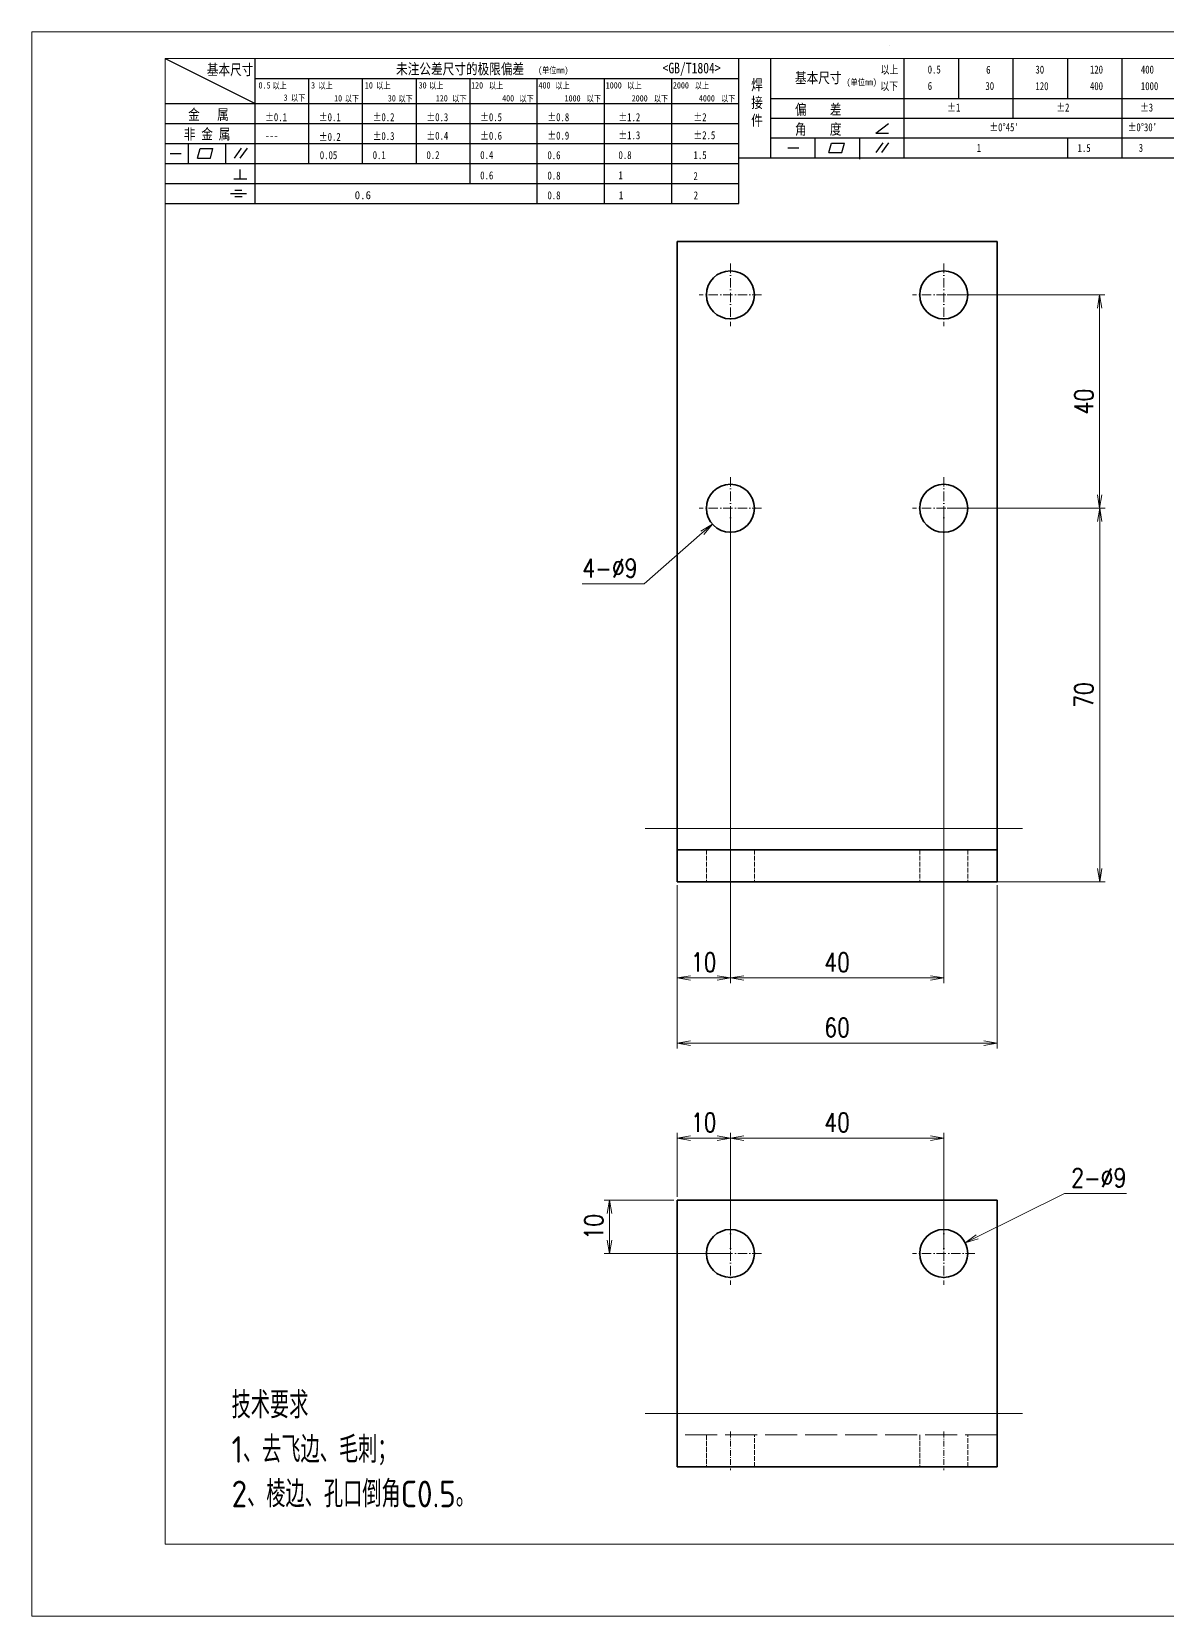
# Model space of a CAD drawing. Header units: millimetres. Extents: x 1333 to 70140, y -42879 to -5704.
# Drawn here: x 67719.7 to 67932.6, y -26173.4 to -25876.4 of the extents above; entities that cross this region are included whole.
import ezdxf

# ---------------------------------------------------------------- set-up
doc = ezdxf.new("R2010")
doc.units = ezdxf.units.MM
doc.header["$LTSCALE"] = 0.5
for name, pattern in [('AM_ISO08W050x2', [9, 6, -0.75, 1.5, -0.75]), ('DASHDOT', [18.5, 12, -3, 0.5, -3]), ('DASHED', [15, 12, -3])]:
    doc.linetypes.add(name, pattern=pattern)
for name, color, linetype, lineweight in [('CENTER', 2, 'AM_ISO08W050x2', 15), ('图框', 7, 'Continuous', 18), ('标注线', 3, 'Continuous', 18), ('细实线', 3, 'Continuous', 18)]:
    doc.layers.add(name, color=color, linetype=linetype, lineweight=lineweight)
doc.layers.add('图\\M+19E79\\M+195B6\\M+18E9A', color=7, linetype='Continuous')
doc.layers.add('打印', color=7, linetype='Continuous', lineweight=15, plot=False)
doc.layers.add('打印-禁用', color=7, linetype='Continuous', lineweight=15, plot=False)
doc.styles.add('DIM', font='romans.shx', dxfattribs={"width": 0.8, "bigfont": 'bigfont.shx'})
doc.styles.add('国标', font='simfang.ttf', dxfattribs={"width": 0.8})
doc.styles.add('机械长仿宋', font='gbenor.shx', dxfattribs={"height": 1, "bigfont": 'gbcbig.shx'})
doc.dimstyles.new('DEH 1-1$0', dxfattribs={"dimtxt": 3.5, "dimasz": 2.5, "dimexe": 1, "dimexo": 0.625, "dimgap": 1.2, "dimtad": 1, "dimzin": 9, "dimdsep": 46, "dimtxsty": 'DIM', "dimblk": 'OPEN', "dimcen": 0, "dimclrd": 8, "dimclre": 8, "dimclrt": 2, "dimazin": 2, "dimtfac": 0.5, "dimtmove": 0, "dimatfit": 3, "dimldrblk": 'OPEN', "dimfxl": 0, "dimtolj": 2, "dimlwd": 18, "dimlwe": 18, "dimarcsym": 0})
doc.dimstyles.new('DEH 1-1$3', dxfattribs={"dimtxt": 3.5, "dimasz": 2.5, "dimexe": 1, "dimexo": 0.625, "dimgap": 1.2, "dimtad": 1, "dimtoh": 1, "dimdsep": 46, "dimtxsty": 'DIM', "dimblk": 'OPEN', "dimcen": 0, "dimclrd": 8, "dimclre": 8, "dimclrt": 2, "dimazin": 2, "dimtfac": 0.5, "dimtofl": 0, "dimtmove": 0, "dimatfit": 3, "dimldrblk": 'OPEN', "dimfxl": 0, "dimtolj": 2, "dimlwd": 18, "dimlwe": 18, "dimarcsym": 0})

# ---------------------------------------------------------------- blocks, each defined once
blk = doc.blocks.new('GZDEH零件A3图框V01版')
at = {"layer": '图\\M+19E79\\M+195B6\\M+18E9A', "color": 9}
for p, q in [((2882.49, -1554.46), (2899.37, -1562.92)), ((2899.37, -1581.67), (2899.37, -1554.46)), ((2990.09, -1581.67), (2990.09, -1554.46)), ((2996.09, -1573.08), (2996.09, -1554.46)), ((3021.09, -1561.98), (3021.09, -1554.46)), ((3031.31, -1561.98), (3031.31, -1554.46)), ((3041.53, -1561.98), (3041.53, -1554.46)), ((3051.75, -1561.98), (3051.75, -1554.46)), ((3061.98, -1561.98), (3061.98, -1554.46)), ((2899.37, -1558.24), (2990.09, -1558.24)), ((2909.45, -1574.17), (2909.45, -1558.24)), ((2919.53, -1574.17), (2919.53, -1558.24)), ((2929.61, -1574.17), (2929.61, -1558.24)), ((2939.69, -1577.92), (2939.69, -1558.24)), ((2952.29, -1581.67), (2952.29, -1558.24)), ((2964.89, -1581.67), (2964.89, -1558.24)), ((2977.49, -1581.67), (2977.49, -1558.24)), ((2996.09, -1561.98), (3113.09, -1561.98)), ((3021.09, -1573.08), (3021.09, -1561.98)), ((3041.53, -1565.68), (3041.53, -1561.98)), ((3061.98, -1573.08), (3061.98, -1561.98)), ((2882.49, -1562.92), (2990.09, -1562.92)), ((2882.49, -1566.67), (2990.09, -1566.67)), ((2996.09, -1565.68), (3113.09, -1565.68)), ((3015.75, -1568.51), (3018.15, -1566.66)), ((2882.49, -1570.42), (2990.09, -1570.42)), ((2886.92, -1574.12), (2886.92, -1570.42)), ((2893.91, -1574.12), (2893.91, -1570.42)), ((2996.09, -1569.38), (3113.09, -1569.38)), ((3004.42, -1573.08), (3004.42, -1569.38)), ((3006.97, -1572.12), (3007.45, -1570.33)), ((3007.45, -1570.33), (3009.86, -1570.33)), ((3009.39, -1572.12), (3009.86, -1570.33)), ((3012.75, -1573.08), (3012.75, -1569.38)), ((3015.75, -1568.51), (3018.15, -1568.51)), ((3015.81, -1572.12), (3017.15, -1570.26)), ((3016.89, -1572.12), (3018.23, -1570.26)), ((3051.75, -1573.08), (3051.75, -1569.38)), ((2883.43, -1572.27), (2885.49, -1572.27)), ((2888.59, -1573.16), (2889.07, -1571.37)), ((2888.59, -1573.16), (2891, -1573.16)), ((2889.07, -1571.37), (2891.48, -1571.37)), ((2891, -1573.16), (2891.48, -1571.37)), ((2895.52, -1573.16), (2896.85, -1571.3)), ((2896.6, -1573.16), (2897.94, -1571.3)), ((2990.09, -1573.08), (3113.09, -1573.08)), ((2999.26, -1571.23), (3001.32, -1571.23)), ((3006.97, -1572.12), (3009.39, -1572.12)), ((3012.75, -1573.33), (3012.75, -1573.08)), ((2882.49, -1574.17), (2990.09, -1574.17)), ((2895.42, -1577.05), (2897.81, -1577.05)), ((2896.58, -1577.05), (2896.58, -1575.28)), ((2882.49, -1577.92), (2990.09, -1577.92)), ((2894.79, -1579.77), (2897.77, -1579.77)), ((2895.57, -1579.17), (2896.92, -1579.17)), ((2882.49, -1581.67), (2990.09, -1581.67)), ((2895.57, -1580.37), (2896.93, -1580.37))]:
    blk.add_line(p, q, dxfattribs=at)
at = {"layer": '图框', "linetype": 'Continuous'}
for p, q in [((2882.49, -1554.46), (2882.49, -1832.96)), ((3272.49, -1554.46), (2882.49, -1554.46)), ((2882.49, -1832.96), (3272.49, -1832.96))]:
    blk.add_line(p, q, dxfattribs=at)
at = {"layer": '打印-禁用', "linetype": 'Continuous'}
for p, q in [((2857.49, -1549.46), (2857.49, -1846.46)), ((3277.49, -1549.46), (2857.49, -1549.46)), ((2857.49, -1846.46), (3277.49, -1846.46))]:
    blk.add_line(p, q, dxfattribs=at)
at = {"layer": '图\\M+19E79\\M+195B6\\M+18E9A', "color": 9, "style": '国标', "width": 0.8}
for s, height, p in [('基本尺寸', 2, (2890.33, -1557.58)), ('未注公差尺寸的极限偏差', 2, (2925.81, -1557.44)), ('<GB/T1804>', 2, (2975.78, -1557.27)), ('以上', 1.5, (3016.64, -1557.33)), ('0.5', 1.5, (3025.49, -1557.3)), ('6', 1.5, (3036.45, -1557.34)), ('30', 1.5, (3045.69, -1557.31)), ('120', 1.5, (3055.91, -1557.31)), ('400', 1.5, (3065.46, -1557.31)), ('30', 1.2, (2930.04, -1560.11)), ('基本尺寸', 2, (3000.6, -1559.1)), ('以下', 1.5, (3016.58, -1560.43)), ('6', 1.5, (3025.49, -1560.38)), ('30', 1.5, (3036.31, -1560.39)), ('120', 1.5, (3045.69, -1560.41)), ('400', 1.5, (3055.91, -1560.41)), ('1000', 1.5, (3065.46, -1560.41)), ('金   属', 2, (2886.82, -1565.98)), ('±0.1', 1.5, (2901.27, -1566.23)), ('±0.1', 1.5, (2911.35, -1566.23)), ('±0.2', 1.5, (2921.43, -1566.23)), ('±0.3', 1.5, (2931.51, -1566.23)), ('±0.5', 1.5, (2941.59, -1566.23)), ('±0.8', 1.5, (2954.19, -1566.23)), ('±1.2', 1.5, (2967.51, -1566.23)), ('±2', 1.5, (2981.58, -1566.23)), ('偏    差', 2, (3000.6, -1565.04)), ('±1', 1.5, (3029.16, -1564.42)), ('±2', 1.5, (3049.61, -1564.42)), ('±3', 1.5, (3065.3, -1564.42)), ('非 金 属', 2, (2886.02, -1569.65)), ('±0.3', 1.5, (2921.43, -1569.77)), ('±0.4', 1.5, (2931.51, -1569.71)), ('±0.6', 1.5, (2941.59, -1569.71)), ('±0.9', 1.5, (2954.19, -1569.68)), ('±1.3', 1.5, (2967.51, -1569.62)), ('±2.5', 1.5, (2981.58, -1569.61)), ('角    度', 2, (3000.6, -1568.74)), ("±0%%D45'", 1.5, (3037.06, -1568.12)), ("±0%%D30'", 1.5, (3062.98, -1568.12)), ('---', 1.5, (2901.27, -1569.65)), ('±0.2', 1.5, (2911.35, -1569.92)), ('1', 1.5, (3034.69, -1571.98)), ('1.5', 1.5, (3053.59, -1572.01)), ('3', 1.5, (3065.05, -1571.98)), ('0.1', 1.5, (2921.43, -1573.34)), ('0.2', 1.5, (2931.51, -1573.33)), ('0.4', 1.5, (2941.59, -1573.33)), ('0.6', 1.5, (2954.19, -1573.35)), ('0.8', 1.5, (2967.51, -1573.33)), ('1.5', 1.5, (2981.58, -1573.34)), ('0.6', 1.5, (2941.59, -1577.14)), ('0.8', 1.5, (2954.19, -1577.17)), ('1', 1.5, (2967.51, -1577.12)), ('2', 1.5, (2981.58, -1577.26)), ('0.8', 1.5, (2954.19, -1580.87)), ('1', 1.5, (2967.59, -1580.86)), ('2', 1.5, (2981.62, -1580.89))]:
    blk.add_text(s, height=height, dxfattribs=at).set_placement(p)
at = {"layer": '图\\M+19E79\\M+195B6\\M+18E9A', "color": 9, "lineweight": 15, "style": '国标', "width": 0.8}
for s, p in [('(单位mm)', (2952.44, -1557.27)), ('0.5', (2900.03, -1560.11)), ('以上', (2902.64, -1560.16)), ('3', (2909.88, -1560.11)), ('以上', (2911.25, -1560.16)), ('10', (2919.96, -1560.11)), ('以上', (2922.09, -1560.16)), ('以上', (2932.02, -1560.16)), ('120', (2939.88, -1560.11)), ('以上', (2943.21, -1560.16)), ('400', (2952.52, -1560.11)), ('以上', (2955.68, -1560.16)), ('1000', (2965.12, -1560.11)), ('以上', (2969.16, -1560.16)), ('2000', (2977.72, -1560.11)), ('以上', (2981.8, -1560.16)), ('(单位mm)', (3010.27, -1559.51)), ('3', (2904.73, -1562.41)), ('以下', (2906.1, -1562.46)), ('10', (2914.19, -1562.54)), ('以下', (2916.18, -1562.59)), ('30', (2924.27, -1562.54)), ('以下', (2926.26, -1562.59)), ('120', (2933.26, -1562.54)), ('以下', (2936.34, -1562.59)), ('400', (2945.7, -1562.54)), ('以下', (2948.94, -1562.59)), ('1000', (2957.41, -1562.54)), ('以下', (2961.54, -1562.59)), ('2000', (2969.99, -1562.54)), ('以下', (2974.14, -1562.59)), ('4000', (2982.59, -1562.54)), ('以下', (2986.74, -1562.59))]:
    blk.add_text(s, height=1.2, dxfattribs=at).set_placement(p)
at = {"layer": '图\\M+19E79\\M+195B6\\M+18E9A', "color": 9, "lineweight": 13, "style": '国标'}
blk.add_text('0.6', height=1.5, dxfattribs=at).set_placement((2918.05, -1580.85))
at = {"layer": '图\\M+19E79\\M+195B6\\M+18E9A', "color": 9, "style": '国标'}
for s, insert, char_height, width, attachment_point in [('焊\\P接\\P件', (2992.39, -1558.41), 2, 3.1877, 1), ('0.05', (2911.51, -1573.37), 1.5, 5.1982, 7)]:
    blk.add_mtext(s, dxfattribs=dict(at, insert=insert, char_height=char_height, width=width, attachment_point=attachment_point))
blk = doc.blocks.new('DEH A3')
at = {"layer": '图框'}
blk.add_blockref('GZDEH零件A3图框V01版', (-2857.49, 1846.46), dxfattribs=at)
blk = doc.blocks.new('_Open')
at = {"color": 0, "linetype": 'ByBlock', "lineweight": -2}
for p, q in [((-1, 0.17), (0, 0)), ((-1, -0.17), (0, 0)), ((0, 0), (-1, 0))]:
    blk.add_line(p, q, dxfattribs=at)
blk = doc.blocks.new('*D15')
at = {"layer": 'Defpoints', "color": 0, "transparency": 16777216}
for p in [(67840.73, -26035.72), (67900.73, -26035.72), (67900.73, -26065.98)]:
    blk.add_point(p, dxfattribs=at)
at = {"layer": '标注线', "color": 8, "lineweight": 18, "transparency": 16777216}
for p, q in [((67840.73, -26036.35), (67840.73, -26066.98)), ((67900.73, -26036.35), (67900.73, -26066.98)), ((67843.23, -26065.98), (67898.23, -26065.98))]:
    blk.add_line(p, q, dxfattribs=at)
at = {"layer": '标注线', "color": 8, "lineweight": 18, "transparency": 16777216, "xscale": 2.5, "yscale": 2.5, "zscale": 2.5, "rotation": 180}
blk.add_blockref('_Open', (67840.73, -26065.98), dxfattribs=at)
at = {"layer": '标注线', "color": 8, "lineweight": 18, "transparency": 16777216, "xscale": 2.5, "yscale": 2.5, "zscale": 2.5}
blk.add_blockref('_Open', (67900.73, -26065.98), dxfattribs=at)
at = {"layer": '标注线', "color": 2, "transparency": 16777216, "insert": (67870.73, -26063.03), "char_height": 3.5, "attachment_point": 5, "style": 'DIM'}
blk.add_mtext('\\A2;60', dxfattribs=at)
blk = doc.blocks.new('*D16')
at = {"layer": 'Defpoints', "color": 0, "transparency": 16777216}
for p in [(67850.73, -25965.72), (67840.73, -26035.72), (67840.73, -26053.76)]:
    blk.add_point(p, dxfattribs=at)
at = {"layer": '标注线', "color": 8, "lineweight": 18, "transparency": 16777216}
for p, q in [((67850.73, -25966.35), (67850.73, -26054.76)), ((67840.73, -26036.35), (67840.73, -26054.76)), ((67848.23, -26053.76), (67843.23, -26053.76))]:
    blk.add_line(p, q, dxfattribs=at)
at = {"layer": '标注线', "color": 8, "lineweight": 18, "transparency": 16777216, "xscale": 2.5, "yscale": 2.5, "zscale": 2.5, "rotation": 180}
blk.add_blockref('_Open', (67840.73, -26053.76), dxfattribs=at)
at = {"layer": '标注线', "color": 8, "lineweight": 18, "transparency": 16777216, "xscale": 2.5, "yscale": 2.5, "zscale": 2.5}
blk.add_blockref('_Open', (67850.73, -26053.76), dxfattribs=at)
at = {"layer": '标注线', "color": 2, "transparency": 16777216, "insert": (67845.73, -26050.81), "char_height": 3.5, "attachment_point": 5, "style": 'DIM'}
blk.add_mtext('\\A2;10', dxfattribs=at)
blk = doc.blocks.new('*D17')
at = {"layer": 'Defpoints', "color": 0, "transparency": 16777216}
for p in [(67850.73, -25965.72), (67890.73, -25965.72), (67890.73, -26053.76)]:
    blk.add_point(p, dxfattribs=at)
at = {"layer": '标注线', "color": 8, "lineweight": 18, "transparency": 16777216}
for p, q in [((67850.73, -25966.35), (67850.73, -26054.76)), ((67890.73, -25966.35), (67890.73, -26054.76)), ((67853.23, -26053.76), (67888.23, -26053.76))]:
    blk.add_line(p, q, dxfattribs=at)
at = {"layer": '标注线', "color": 8, "lineweight": 18, "transparency": 16777216, "xscale": 2.5, "yscale": 2.5, "zscale": 2.5, "rotation": 180}
blk.add_blockref('_Open', (67850.73, -26053.76), dxfattribs=at)
at = {"layer": '标注线', "color": 8, "lineweight": 18, "transparency": 16777216, "xscale": 2.5, "yscale": 2.5, "zscale": 2.5}
blk.add_blockref('_Open', (67890.73, -26053.76), dxfattribs=at)
at = {"layer": '标注线', "color": 2, "transparency": 16777216, "insert": (67870.73, -26050.81), "char_height": 3.5, "attachment_point": 5, "style": 'DIM'}
blk.add_mtext('\\A2;40', dxfattribs=at)
blk = doc.blocks.new('*D18')
at = {"layer": 'Defpoints', "color": 0, "transparency": 16777216}
for p in [(67890.73, -25965.72), (67919.97, -25965.72), (67877.22, -26035.72)]:
    blk.add_point(p, dxfattribs=at)
at = {"layer": '标注线', "color": 8, "lineweight": 18, "transparency": 16777216}
for p, q in [((67891.35, -25965.72), (67920.97, -25965.72)), ((67919.97, -26033.22), (67919.97, -25968.22)), ((67877.85, -26035.72), (67920.97, -26035.72))]:
    blk.add_line(p, q, dxfattribs=at)
at = {"layer": '标注线', "color": 8, "lineweight": 18, "transparency": 16777216, "xscale": 2.5, "yscale": 2.5, "zscale": 2.5}
for p, rotation in [((67919.97, -25965.72), 90), ((67919.97, -26035.72), 270)]:
    blk.add_blockref('_Open', p, dxfattribs=dict(at, rotation=rotation))
at = {"layer": '标注线', "color": 2, "transparency": 16777216, "insert": (67917.02, -26000.72), "char_height": 3.5, "attachment_point": 5, "rotation": 90, "style": 'DIM'}
blk.add_mtext('\\A2;70', dxfattribs=at)
blk = doc.blocks.new('*D19')
at = {"layer": 'Defpoints', "color": 0, "transparency": 16777216}
for p in [(67890.73, -25925.72), (67919.96, -25925.72), (67890.73, -25965.72)]:
    blk.add_point(p, dxfattribs=at)
at = {"layer": '标注线', "color": 8, "lineweight": 18, "transparency": 16777216}
for p, q in [((67891.35, -25925.72), (67920.96, -25925.72)), ((67919.96, -25963.22), (67919.96, -25928.22)), ((67891.35, -25965.72), (67920.96, -25965.72))]:
    blk.add_line(p, q, dxfattribs=at)
at = {"layer": '标注线', "color": 8, "lineweight": 18, "transparency": 16777216, "xscale": 2.5, "yscale": 2.5, "zscale": 2.5}
for p, rotation in [((67919.96, -25925.72), 90), ((67919.96, -25965.72), 270)]:
    blk.add_blockref('_Open', p, dxfattribs=dict(at, rotation=rotation))
at = {"layer": '标注线', "color": 2, "transparency": 16777216, "insert": (67917.01, -25945.72), "char_height": 3.5, "attachment_point": 5, "rotation": 90, "style": 'DIM'}
blk.add_mtext('\\A2;40', dxfattribs=at)
blk = doc.blocks.new('*D20')
at = {"layer": 'Defpoints', "color": 0, "transparency": 16777216}
for p in [(67850.73, -26083.77), (67850.73, -26105.39), (67890.73, -26105.39)]:
    blk.add_point(p, dxfattribs=at)
at = {"layer": '标注线', "color": 8, "lineweight": 18, "transparency": 16777216}
for p, q in [((67850.73, -26104.77), (67850.73, -26082.77)), ((67888.23, -26083.77), (67853.23, -26083.77)), ((67890.73, -26104.77), (67890.73, -26082.77))]:
    blk.add_line(p, q, dxfattribs=at)
at = {"layer": '标注线', "color": 8, "lineweight": 18, "transparency": 16777216, "xscale": 2.5, "yscale": 2.5, "zscale": 2.5, "rotation": 180}
blk.add_blockref('_Open', (67850.73, -26083.77), dxfattribs=at)
at = {"layer": '标注线', "color": 8, "lineweight": 18, "transparency": 16777216, "xscale": 2.5, "yscale": 2.5, "zscale": 2.5}
blk.add_blockref('_Open', (67890.73, -26083.77), dxfattribs=at)
at = {"layer": '标注线', "color": 2, "transparency": 16777216, "insert": (67870.73, -26080.82), "char_height": 3.5, "attachment_point": 5, "style": 'DIM'}
blk.add_mtext('\\A2;40', dxfattribs=at)
blk = doc.blocks.new('*D21')
at = {"layer": 'Defpoints', "color": 0, "transparency": 16777216}
for p in [(67840.73, -26083.77), (67840.73, -26095.39), (67850.73, -26105.39)]:
    blk.add_point(p, dxfattribs=at)
at = {"layer": '标注线', "color": 8, "lineweight": 18, "transparency": 16777216}
for p, q in [((67840.73, -26094.77), (67840.73, -26082.77)), ((67848.23, -26083.77), (67843.23, -26083.77)), ((67850.73, -26104.77), (67850.73, -26082.77))]:
    blk.add_line(p, q, dxfattribs=at)
at = {"layer": '标注线', "color": 8, "lineweight": 18, "transparency": 16777216, "xscale": 2.5, "yscale": 2.5, "zscale": 2.5, "rotation": 180}
blk.add_blockref('_Open', (67840.73, -26083.77), dxfattribs=at)
at = {"layer": '标注线', "color": 8, "lineweight": 18, "transparency": 16777216, "xscale": 2.5, "yscale": 2.5, "zscale": 2.5}
blk.add_blockref('_Open', (67850.73, -26083.77), dxfattribs=at)
at = {"layer": '标注线', "color": 2, "transparency": 16777216, "insert": (67845.73, -26080.82), "char_height": 3.5, "attachment_point": 5, "style": 'DIM'}
blk.add_mtext('\\A2;10', dxfattribs=at)
blk = doc.blocks.new('*D22')
at = {"layer": 'Defpoints', "color": 0, "transparency": 16777216}
for p in [(67828.06, -26095.39), (67840.73, -26095.39), (67850.73, -26105.39)]:
    blk.add_point(p, dxfattribs=at)
at = {"layer": '标注线', "color": 8, "lineweight": 18, "transparency": 16777216}
for p, q in [((67840.1, -26095.39), (67827.06, -26095.39)), ((67828.06, -26102.89), (67828.06, -26097.89)), ((67850.1, -26105.39), (67827.06, -26105.39))]:
    blk.add_line(p, q, dxfattribs=at)
at = {"layer": '标注线', "color": 8, "lineweight": 18, "transparency": 16777216, "xscale": 2.5, "yscale": 2.5, "zscale": 2.5}
for p, rotation in [((67828.06, -26095.39), 90), ((67828.06, -26105.39), 270)]:
    blk.add_blockref('_Open', p, dxfattribs=dict(at, rotation=rotation))
at = {"layer": '标注线', "color": 2, "transparency": 16777216, "insert": (67825.11, -26100.39), "char_height": 3.5, "attachment_point": 5, "rotation": 90, "style": 'DIM'}
blk.add_mtext('\\A2;10', dxfattribs=at)
blk = doc.blocks.new('*D23')
at = {"layer": 'Defpoints', "color": 0, "transparency": 16777216}
for p in [(67894.76, -26103.39), (67886.7, -26107.39)]:
    blk.add_point(p, dxfattribs=at)
at = {"layer": '标注线', "color": 8, "lineweight": 18, "transparency": 16777216}
for p, q in [((67913.39, -26094.14), (67897, -26102.28)), ((67924.99, -26094.14), (67913.39, -26094.14))]:
    blk.add_line(p, q, dxfattribs=at)
at = {"layer": '标注线', "color": 8, "lineweight": 18, "transparency": 16777216, "xscale": 2.5, "yscale": 2.5, "zscale": 2.5, "rotation": 206.4054008216078}
blk.add_blockref('_Open', (67894.76, -26103.39), dxfattribs=at)
at = {"layer": '标注线', "color": 2, "transparency": 16777216, "insert": (67919.79, -26091.19), "char_height": 3.5, "attachment_point": 5, "style": 'DIM'}
blk.add_mtext('\\A2;2-%%c9', dxfattribs=at)
blk = doc.blocks.new('*D24')
at = {"layer": 'Defpoints', "color": 0, "transparency": 16777216}
for p in [(67854.12, -25962.76), (67847.34, -25968.68)]:
    blk.add_point(p, dxfattribs=at)
at = {"layer": '标注线', "color": 8, "lineweight": 18, "transparency": 16777216}
for p, q in [((67834.53, -25979.88), (67845.46, -25970.33)), ((67822.93, -25979.88), (67834.53, -25979.88))]:
    blk.add_line(p, q, dxfattribs=at)
at = {"layer": '标注线', "color": 8, "lineweight": 18, "transparency": 16777216, "xscale": 2.5, "yscale": 2.5, "zscale": 2.5, "rotation": 41.16074669675701}
blk.add_blockref('_Open', (67847.34, -25968.68), dxfattribs=at)
at = {"layer": '标注线', "color": 2, "transparency": 16777216, "insert": (67828.13, -25976.93), "char_height": 3.5, "attachment_point": 5, "style": 'DIM'}
blk.add_mtext('\\A2;4-%%c9', dxfattribs=at)

msp = doc.modelspace()

# ---------------------------------------------------------------- linework, layer by layer
at = {"color": 7, "lineweight": 35}
for p, q in [((67840.729, -26025.722), (67840.729, -25915.722)), ((67840.729, -25915.722), (67900.729, -25915.722)), ((67900.729, -26025.722), (67900.729, -25915.722)), ((67840.729, -26029.722), (67900.729, -26029.722)), ((67840.729, -26035.722), (67900.729, -26035.722)), ((67840.729, -26135.391), (67840.729, -26095.391)), ((67840.729, -26095.391), (67900.729, -26095.391)), ((67900.729, -26135.391), (67900.729, -26095.391)), ((67840.729, -26145.391), (67900.729, -26145.391))]:
    msp.add_line(p, q, dxfattribs=at)
at = {"color": 7, "lineweight": 13}
for p, q in [((67900.729, -26025.722), (67840.729, -26025.722)), ((67900.729, -26135.391), (67840.729, -26135.391))]:
    msp.add_line(p, q, dxfattribs=at)
at = {"color": 7, "lineweight": 35, "ltscale": 0.07071}
for p, q in [((67840.729, -26025.722), (67840.729, -26028.55)), ((67900.729, -26028.55), (67900.729, -26025.722))]:
    msp.add_line(p, q, dxfattribs=at)
at = {"color": 1, "linetype": 'DASHED', "lineweight": 13}
for p, q in [((67840.729, -26025.722), (67900.729, -26025.722)), ((67840.729, -26135.391), (67900.729, -26135.391)), ((67900.729, -26139.391), (67840.729, -26139.391))]:
    msp.add_line(p, q, dxfattribs=at)
at = {"color": 7, "lineweight": 35, "ltscale": 0.02929}
for p, q in [((67840.729, -26028.55), (67840.729, -26029.722)), ((67900.729, -26029.722), (67900.729, -26028.55))]:
    msp.add_line(p, q, dxfattribs=at)
at = {"color": 7, "lineweight": 35, "ltscale": 0.15}
for p, q in [((67840.729, -26035.722), (67840.729, -26029.722)), ((67900.729, -26035.722), (67900.729, -26029.722))]:
    msp.add_line(p, q, dxfattribs=at)
at = {"color": 1, "linetype": 'DASHED', "lineweight": 13, "ltscale": 0.15}
for p, q in [((67846.229, -26029.722), (67846.229, -26035.722)), ((67855.229, -26029.722), (67855.229, -26035.722)), ((67886.229, -26029.722), (67886.229, -26035.722)), ((67895.229, -26029.722), (67895.229, -26035.722)), ((67846.229, -26139.391), (67846.229, -26145.391)), ((67846.229, -26139.391), (67846.229, -26145.391)), ((67855.229, -26145.391), (67855.229, -26139.391)), ((67855.229, -26145.391), (67855.229, -26139.391)), ((67886.229, -26139.391), (67886.229, -26145.391)), ((67886.229, -26139.391), (67886.229, -26145.391)), ((67895.229, -26145.391), (67895.229, -26139.391)), ((67895.229, -26145.391), (67895.229, -26139.391))]:
    msp.add_line(p, q, dxfattribs=at)
at = {"color": 7, "lineweight": 35, "ltscale": 0.176777}
for p, q in [((67840.729, -26142.462), (67840.729, -26135.391)), ((67900.729, -26135.391), (67900.729, -26142.462))]:
    msp.add_line(p, q, dxfattribs=at)
at = {"color": 7, "lineweight": 35, "ltscale": 0.073223}
for p, q in [((67840.729, -26145.391), (67840.729, -26142.462)), ((67900.729, -26142.462), (67900.729, -26145.391))]:
    msp.add_line(p, q, dxfattribs=at)
at = {"color": 7, "lineweight": 35}
for centre in [(67850.729, -25925.722), (67890.729, -25925.722), (67850.729, -25965.722), (67890.729, -25965.722), (67850.729, -26105.391), (67890.729, -26105.391)]:
    msp.add_circle(centre, 4.5, dxfattribs=at)
at = {"layer": 'CENTER', "color": 2, "linetype": 'DASHDOT', "lineweight": 13, "ltscale": 0.2925}
for p, q in [((67850.729, -25919.872), (67850.729, -25931.572)), ((67890.729, -25919.872), (67890.729, -25931.572)), ((67850.729, -25959.872), (67850.729, -25971.572)), ((67890.729, -25959.872), (67890.729, -25971.572)), ((67850.729, -26099.541), (67850.729, -26111.241)), ((67890.729, -26099.541), (67890.729, -26111.241))]:
    msp.add_line(p, q, dxfattribs=at)
at = {"layer": 'CENTER', "color": 2, "linetype": 'DASHDOT', "lineweight": 13, "ltscale": 0.292499}
for p, q in [((67856.579, -25925.722), (67844.879, -25925.722)), ((67896.579, -25925.722), (67884.879, -25925.722)), ((67856.579, -25965.722), (67844.879, -25965.722)), ((67896.579, -25965.722), (67884.879, -25965.722)), ((67856.579, -26105.391), (67844.879, -26105.391)), ((67896.579, -26105.391), (67884.879, -26105.391))]:
    msp.add_line(p, q, dxfattribs=at)
at = {"layer": 'CENTER', "color": 2, "linetype": 'DASHDOT', "lineweight": 13}
for p, q in [((67834.729, -26025.722), (67906.729, -26025.722)), ((67834.729, -26135.391), (67906.729, -26135.391))]:
    msp.add_line(p, q, dxfattribs=at)
at = {"layer": 'CENTER', "color": 2, "linetype": 'DASHDOT', "lineweight": 13, "ltscale": 0.180016}
for p, q in [((67850.729, -26029.122), (67850.729, -26036.322)), ((67890.729, -26029.122), (67890.729, -26036.322))]:
    msp.add_line(p, q, dxfattribs=at)
at = {"layer": 'CENTER', "color": 2, "linetype": 'DASHDOT', "lineweight": 13, "ltscale": 0.180015}
for p, q in [((67850.729, -26138.791), (67850.729, -26145.991)), ((67890.729, -26138.791), (67890.729, -26145.991))]:
    msp.add_line(p, q, dxfattribs=at)
at = {"layer": '打印'}
msp.add_lwpolyline([(67719.72, -25876.398), (68139.72, -25876.398), (68139.72, -26173.398), (67719.72, -26173.398)], close=True, dxfattribs=at)
at = {"layer": '细实线', "ltscale": 2.48512e-05}
msp.add_line((67880.555, -25878.957), (67880.556, -25878.958), dxfattribs=at)

# ---------------------------------------------------------------- block references
at = {"layer": '图框', "rotation": 359.9999925153066}
msp.add_blockref('DEH A3', (67719.72, -26173.398), dxfattribs=at)

# ---------------------------------------------------------------- texts
at = {"layer": '标注线', "color": 2, "insert": (67757.198, -26153.015), "char_height": 5, "width": 114.82461, "attachment_point": 7, "rotation": 359.99999, "style": '机械长仿宋'}
msp.add_mtext('\\A2;技术要求\\P1、去飞边、毛刺；\\P2、棱边、孔口倒角C0.5。', dxfattribs=at)

# ---------------------------------------------------------------- dimensions: what is measured, and where the dimension line sits
at = {"layer": '标注线'}
for base, p1, p2, angle, picture, middle in [((67919.956, -25925.722), (67890.729, -25965.722), (67890.729, -25925.722), 89.99999, '*D19', (67917.006, -25945.722)), ((67840.729, -26053.756), (67850.729, -25965.722), (67840.729, -26035.722), 359.99999, '*D16', (67845.729, -26050.806)), ((67890.729, -26053.756), (67850.729, -25965.722), (67890.729, -25965.722), 359.99999, '*D17', (67870.729, -26050.806)), ((67919.967, -25965.722), (67877.22, -26035.722), (67890.729, -25965.722), 89.99999, '*D18', (67917.017, -26000.722)), ((67900.729, -26065.981), (67840.729, -26035.722), (67900.729, -26035.722), 359.99999, '*D15', (67870.729, -26063.031)), ((67840.729, -26083.765), (67850.729, -26105.391), (67840.729, -26095.391), 359.99999, '*D21', (67845.729, -26080.815)), ((67850.729, -26083.765), (67890.729, -26105.391), (67850.729, -26105.391), 359.99999, '*D20', (67870.729, -26080.815)), ((67828.057, -26095.391), (67850.729, -26105.391), (67840.729, -26095.391), 89.99999, '*D22', (67825.107, -26100.391))]:
    dim = msp.add_linear_dim(base=base, p1=p1, p2=p2, angle=angle, dimstyle='DEH 1-1$0', dxfattribs=at)
    dim.commit()
    dim.dimension.update_dxf_attribs({"geometry": picture, "text_midpoint": middle})
for p1, p2, override, picture, middle in [((67854.117, -25962.76), (67847.341, -25968.684), {"dimpost": '4-%%c<>'}, '*D24', (67828.13, -25979.883)), ((67886.698, -26107.392), (67894.759, -26103.39), {"dimpost": '2-%%c<>'}, '*D23', (67919.79, -26094.139))]:
    dim = msp.add_diameter_dim_2p(p1=p1, p2=p2, dimstyle='DEH 1-1$3', override=override, dxfattribs=at)
    dim.commit()
    dim.dimension.update_dxf_attribs({"geometry": picture, "text_midpoint": middle, "dimtype": 163})

doc.saveas('drawing.dxf')
